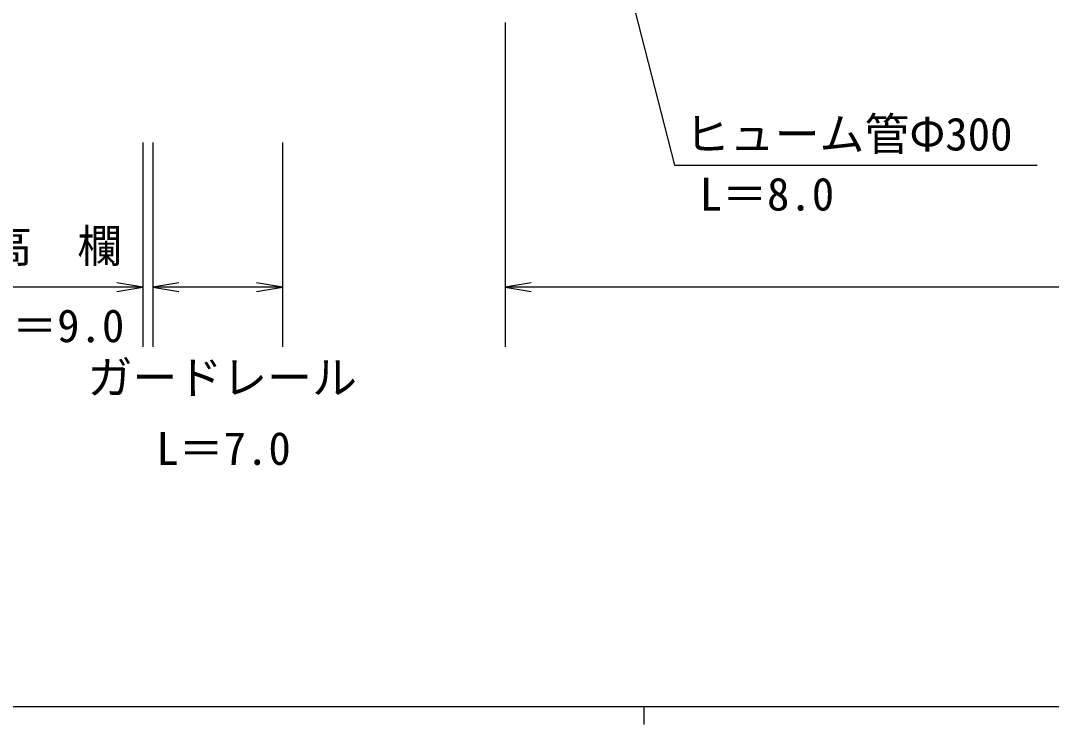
# Model space of a CAD drawing. Units: millimetres, scale not verified. Extents: x 40000 to 680000, y 20000 to 380000.
# Drawn here: x 233310 to 290698, y 204000 to 243170 of the extents above; entities that cross this region are included whole.
import ezdxf
from ezdxf.enums import TextEntityAlignment as Align

# ---------------------------------------------------------------- set-up
doc = ezdxf.new("R2010")
doc.units = ezdxf.units.MM
doc.header["$LTSCALE"] = 1000
doc.layers.add('M-STR-STR3', color=7, linetype='Continuous', lineweight=25)
doc.layers.add('M-TTL-BAND', color=7, linetype='Continuous', lineweight=25)
doc.styles.add('ＭＳ ゴシック', font='')
doc.styles.get('ＭＳ ゴシック').set_extended_font_data('MS Gothic')

# ---------------------------------------------------------------- blocks, each defined once
blk = doc.blocks.new('open_arrow')
at = {"color": 0, "linetype": 'Continuous', "lineweight": -2}
blk.add_lwpolyline([(7.5, 1.25), (0, 0), (7.5, -1.25)], dxfattribs=at)

msp = doc.modelspace()

# ---------------------------------------------------------------- linework, layer by layer
at = {"layer": 'M-STR-STR3'}
for p, q in [((260578, 270882), (269708, 235117)), ((260291, 243063), (260291, 225009)), ((240110, 236378), (240110, 225009)), ((240669, 236378), (240669, 225009)), ((247890, 236378), (247890, 225009)), ((269708, 235117), (289906, 235117)), ((240110, 228335), (230511, 228335)), ((247890, 228335), (240669, 228335)), ((532735, 228335), (260291, 228335))]:
    msp.add_line(p, q, dxfattribs=at)
at = {"layer": 'M-TTL-BAND'}
for p, q in [((40000, 205000), (579000, 205000)), ((268000, 205000), (268000, 204000))]:
    msp.add_line(p, q, dxfattribs=at)

# ---------------------------------------------------------------- block references
at = {"layer": 'M-STR-STR3', "xscale": 193, "yscale": 193, "rotation": 180}
for p in [(240110, 228335), (247890, 228335)]:
    msp.add_blockref('open_arrow', p, dxfattribs=at)
at = {"layer": 'M-STR-STR3', "xscale": 193, "yscale": 193}
for p in [(240669, 228335), (260291, 228335)]:
    msp.add_blockref('open_arrow', p, dxfattribs=at)

# ---------------------------------------------------------------- texts
at = {"layer": 'M-STR-STR3', "style": 'ＭＳ ゴシック'}
for s, p in [('ヒューム管Φ300', (270288, 235391)), ('L＝8.0', (271117, 232050)), ('高\u3000欄', (231459, 229166)), ('L＝9.0', (231596, 224723)), ('ガードレール', (237036, 221843)), ('L＝7.0', (240865, 217895))]:
    msp.add_text(s, height=1833, dxfattribs=at).set_placement(p, align=Align.BOTTOM_LEFT)

doc.saveas('drawing.dxf')
